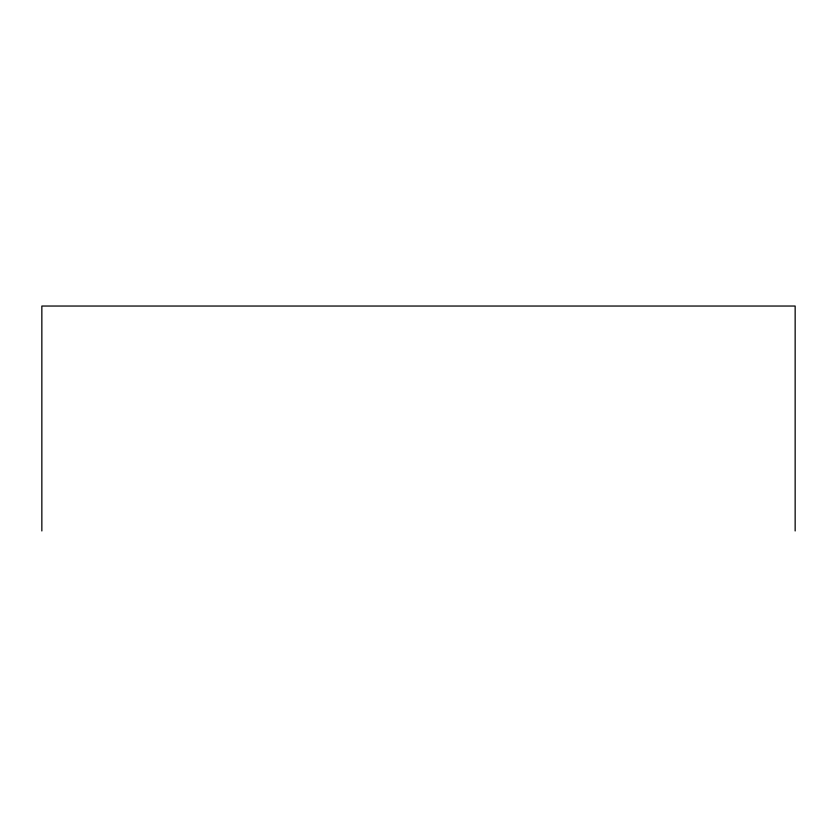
<?xml version="1.0" encoding="UTF-8"?>
<svg xmlns="http://www.w3.org/2000/svg" width="837" height="837" viewBox="0 0 837 837"><rect width="100%" height="100%" fill="white"/><g stroke="black" fill="none" stroke-linecap="round" stroke-linejoin="round"><path stroke-width="1.26" d="M795.15 530.961L795.15 306.039L41.85 306.039L41.85 530.961"/></g></svg>
